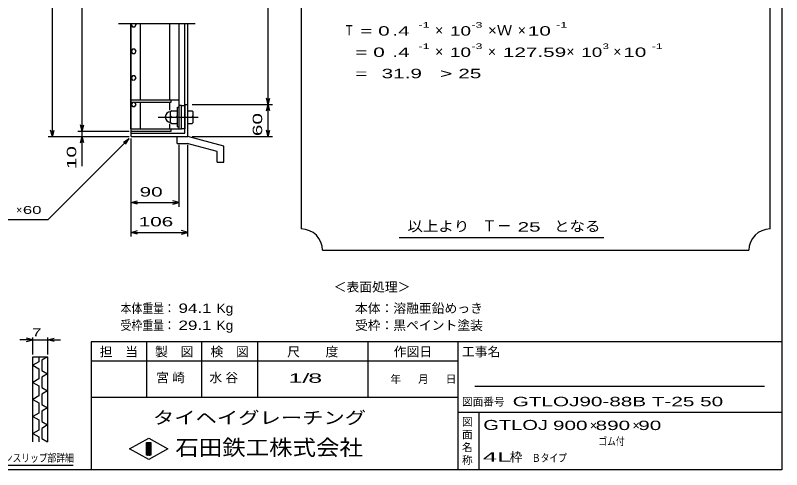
# Model space of a CAD drawing. Units: millimetres, scale not verified. Extents: x -1456 to 1385, y -1026 to 843.
# Drawn here: x -53 to 1385, y -917 to -64 of the extents above; entities that cross this region are included whole.
import ezdxf
from ezdxf.enums import TextEntityAlignment as Align

# ---------------------------------------------------------------- set-up
doc = ezdxf.new("R2010")
doc.units = ezdxf.units.MM
doc.header["$LTSCALE"] = 8
doc.linetypes.add('CHAIN', pattern=[18.5, 12, -1.5, 3.5, -1.5])
for name, color, linetype, lineweight in [('0_2', 150, 'Continuous', 25), ('16', 3, 'Continuous', 25), ('19', 6, 'Continuous', 25), ('22', 4, 'Continuous', 25), ('24', 2, 'Continuous', 25), ('32', 4, 'Continuous', 25)]:
    doc.layers.add(name, color=color, linetype=linetype, lineweight=lineweight)
doc.styles.add('ベクトル', font='')
doc.styles.get('ベクトル').set_extended_font_data('ベクトル')

msp = doc.modelspace()

# ---------------------------------------------------------------- linework, layer by layer
at = {"layer": '0_2'}
for p, q in [((1384.8, 842.8), (1384.8, -917.2)), ((1384.8, -677.2), (88.8, -677.2)), ((88.8, -677.2), (88.8, -917.2)), ((192.8, -677.2), (192.8, -781.2)), ((296.8, -781.2), (296.8, -677.2)), ((400.8, -677.2), (400.8, -781.2)), ((608.8, -781.2), (608.8, -677.2)), ((776.8, -677.2), (776.8, -917.2)), ((776.8, -713.2), (88.8, -713.2)), ((1352.8, -761.2), (808.8, -761.2)), ((88.8, -781.2), (776.8, -781.2)), ((776.8, -809.2), (1384.8, -809.2)), ((816.8, -917.2), (816.8, -809.2)), ((160.8, -878), (196.8, -858)), ((196.8, -858), (232.8, -878)), ((192.8, -866), (200.8, -866)), ((192.8, -890), (192.8, -866)), ((192.8, -866), (194.4, -866)), ((194.4, -866), (194.4, -890)), ((196, -890), (196, -866)), ((196, -866), (197.6, -866)), ((197.6, -866), (197.6, -890)), ((199.2, -890), (199.2, -866)), ((199.2, -866), (200.8, -866)), ((200.8, -866), (200.8, -890)), ((200.8, -866), (200.8, -890)), ((196.8, -898), (160.8, -878)), ((200.8, -890), (192.8, -890)), ((194.4, -890), (196, -890)), ((232.8, -878), (196.8, -898)), ((197.6, -890), (199.2, -890)), ((1384.8, -917.2), (-1383.2, -917.2))]:
    msp.add_line(p, q, dxfattribs=at)
at = {"layer": '16'}
for p, q in [((284, -80), (140, -80)), ((163.3, -277), (163.3, -80)), ((164, -277), (164, -80)), ((164, -81.535), (166.281, -85.415)), ((166.281, -85.415), (170.781, -85.379)), ((170.781, -85.379), (173, -81.465)), ((173, -81.5), (172.126, -80)), ((181.5, -222.5), (181.5, -80)), ((236.5, -222.5), (236.5, -80)), ((254, -277), (254, -80)), ((166.219, -127.621), (164, -131.535)), ((170.719, -127.585), (166.219, -127.621)), ((173, -131.5), (170.719, -127.585)), ((164, -131.535), (166.281, -135.415)), ((166.281, -135.415), (170.781, -135.379)), ((170.781, -135.379), (173, -131.465)), ((166.219, -177.621), (164, -181.535)), ((164, -181.535), (166.281, -185.415)), ((170.719, -177.585), (166.219, -177.621)), ((166.281, -185.415), (170.781, -185.379)), ((173, -181.5), (170.719, -177.585)), ((170.781, -185.379), (173, -181.465)), ((164, -227), (164, -222.5)), ((164, -222.5), (254, -222.5)), ((164, -227), (239, -227)), ((166.219, -227.621), (164, -231.535)), ((170.719, -227.585), (166.219, -227.621)), ((173, -231.5), (170.719, -227.585)), ((181.5, -277), (181.5, -227)), ((236.5, -242), (236.5, -227)), ((239, -227), (239, -222.5)), ((164, -231.535), (166.281, -235.415)), ((166.281, -235.415), (170.781, -235.379)), ((170.781, -235.379), (173, -231.465)), ((240, -243), (238, -245)), ((240, -243), (249, -243)), ((251, -245), (249, -243)), ((251, -273.5), (251, -236.5)), ((251, -236.5), (254, -236.5)), ((258.5, -233), (254, -233)), ((254, -273.5), (254, -236.5)), ((258.5, -277), (258.5, -233)), ((258.5, -233), (264.5, -233)), ((264.5, -233), (264.5, -277)), ((238, -265), (238, -245)), ((240, -255), (238, -253)), ((240, -255), (238, -257)), ((240, -255), (249, -255)), ((249, -255), (251, -253)), ((251, -257), (249, -255)), ((236.5, -277), (236.5, -268)), ((238, -265), (240, -267)), ((240, -267), (249, -267)), ((249, -267), (251, -265)), ((163.3, -277), (164, -277)), ((164, -277), (239, -277)), ((164, -281.5), (164, -277)), ((164, -277), (254, -277)), ((164, -281.5), (239, -281.5)), ((239, -281.5), (239, -277)), ((251, -273.5), (254, -273.5)), ((254, -277), (258.5, -277)), ((264.5, -277), (258.5, -277))]:
    msp.add_line(p, q, dxfattribs=at)
at = {"layer": '16', "linetype": 'CHAIN'}
msp.add_line((214.4, -255), (289.4, -255), dxfattribs=at)
at = {"layer": '16'}
msp.add_arc((238, -255), 10, 90, 270, dxfattribs=at)
at = {"layer": '19'}
for p, q in [((264.5, -285.5), (264.5, -80)), ((270.5, -291.5), (270.5, -80)), ((264.5, -231.5), (270.5, -231.5)), ((270.5, -243), (278.5, -243)), ((270.5, -267), (270.5, -243)), ((280.5, -245), (278.5, -243)), ((270.5, -255), (278.5, -255)), ((278.5, -255), (280.5, -253)), ((278.5, -255), (280.5, -257)), ((280.5, -265), (280.5, -245)), ((270.5, -267), (278.5, -267)), ((278.5, -267), (280.5, -265)), ((164, -291.5), (164, -281.5)), ((164, -285.5), (264.5, -285.5)), ((164, -291.5), (270.5, -291.5)), ((250.49, -304.51), (250.49, -291.51)), ((250.5, -291.5), (270.5, -291.5)), ((338.11, -309.62), (270.5, -291.5)), ((250.49, -304.51), (268.78, -304.51)), ((325.11, -319.6), (268.78, -304.51)), ((338.11, -339.62), (338.11, -309.62)), ((325.11, -339.62), (325.11, -319.6)), ((325.11, -339.62), (338.11, -339.62))]:
    msp.add_line(p, q, dxfattribs=at)
at = {"layer": '22'}
for p, q in [((16, -291.5), (16, 528.5)), ((72, -281.5), (72, 518.5)), ((420.9, -231.5), (420.9, 468.5)), ((420.9, -231.5), (417.7, -219.5)), ((420.9, -231.5), (424.1, -219.5)), ((278.5, -231.5), (428.9, -231.5)), ((417.7, -243.5), (420.9, -231.5)), ((424.1, -243.5), (420.9, -231.5)), ((420.9, -291.5), (420.9, -231.5)), ((72, -281.5), (68.8, -269.5)), ((72, -281.5), (75.2, -269.5)), ((16, -291.5), (12.8, -279.5)), ((16, -291.5), (19.2, -279.5)), ((64, -281.5), (160, -281.5)), ((72, -291.5), (72, -281.5)), ((420.9, -291.5), (417.7, -279.5)), ((420.9, -291.5), (424.1, -279.5)), ((8, -291.5), (160, -291.5)), ((8, -447.5), (160, -295.5)), ((64, -291.5), (160, -291.5)), ((68.8, -303.5), (72, -291.5)), ((75.2, -303.5), (72, -291.5)), ((72, -347.5), (72, -291.5)), ((149.6, -301.9), (160, -295.5)), ((153.6, -305.9), (160, -295.5)), ((164, -423.5), (164, -295.5)), ((164, -479.5), (164, -295.5)), ((278.5, -291.5), (428.9, -291.5)), ((254, -423.5), (254, -306.9)), ((270.5, -479.5), (270.5, -306.9)), ((164, -415.5), (176, -412.3)), ((176, -418.7), (164, -415.5)), ((164, -415.5), (254, -415.5)), ((254, -415.5), (242, -412.3)), ((242, -418.7), (254, -415.5)), ((-176, -447.5), (8, -447.5)), ((164, -471.5), (176, -468.3)), ((176, -474.7), (164, -471.5)), ((164, -471.5), (270.5, -471.5)), ((270.5, -471.5), (258.5, -468.3)), ((258.5, -474.7), (270.5, -471.5))]:
    msp.add_line(p, q, dxfattribs=at)
at = {"layer": '24', "color": 4}
for p, q in [((483.2, 774.8), (483.2, -465.2)), ((1363.2, -465.2), (1363.2, 774.8)), ((667.2, -481.2), (1051.2, -481.2)), ((523.2, -505.2), (1323.2, -505.2))]:
    msp.add_line(p, q, dxfattribs=at)
for centre, start, end in [((483.2, -505.2), 0, 90), ((1363.2, -505.2), 90, 180)]:
    msp.add_arc(centre, 40, start, end, dxfattribs=at)
at = {"layer": '32'}
for p, q in [((-20.8, -673.2), (-44.8, -673.2)), ((-20.8, -673.2), (-32.8, -670)), ((-32.8, -676.4), (-20.8, -673.2)), ((-20.8, -701.2), (-20.8, -669.2)), ((-20.8, -673.2), (7.2, -673.2)), ((7.2, -669.2), (7.2, -701.2)), ((7.2, -673.2), (19.2, -670)), ((19.2, -676.4), (7.2, -673.2)), ((7.2, -673.2), (31.2, -673.2)), ((-20.8, -705.2), (7.2, -705.2)), ((-20.8, -865.2), (-20.8, -705.2)), ((-9.6, -714.8), (-20.8, -721.2)), ((-9.6, -705.2), (-9.6, -714.8)), ((7.2, -705.2), (-4, -711.6)), ((-4, -711.6), (-4, -730.8)), ((7.2, -705.2), (7.2, -865.2)), ((-20.8, -721.2), (-9.6, -727.6)), ((-9.6, -727.6), (-9.6, -746.8)), ((-4, -730.8), (7.2, -737.2)), ((-9.6, -746.8), (-20.8, -753.2)), ((7.2, -737.2), (-4, -743.6)), ((-4, -743.6), (-4, -762.8)), ((-20.8, -753.2), (-9.6, -759.6)), ((-9.6, -759.6), (-9.6, -778.8)), ((-4, -762.8), (7.2, -769.2)), ((7.2, -769.2), (-4, -775.6)), ((-4, -775.6), (-4, -794.8)), ((-9.6, -778.8), (-20.8, -785.2)), ((-20.8, -785.2), (-9.6, -791.6)), ((-9.6, -791.6), (-9.6, -810.8)), ((-4, -794.8), (7.2, -801.2)), ((7.2, -801.2), (-4, -807.6)), ((-9.6, -810.8), (-20.8, -817.2)), ((-20.8, -817.2), (-9.6, -823.6)), ((-4, -807.6), (-4, -826.8)), ((-9.6, -823.6), (-9.6, -842.8)), ((-4, -826.8), (7.2, -833.2)), ((7.2, -833.2), (-4, -839.6)), ((-9.6, -842.8), (-20.8, -849.2)), ((-4, -839.6), (-4, -858.8)), ((-20.8, -849.2), (-9.6, -855.6)), ((-9.6, -855.6), (-9.6, -865.2)), ((-4, -858.8), (7.2, -865.2)), ((55.2, -909.2), (-148.8, -909.2))]:
    msp.add_line(p, q, dxfattribs=at)

# ---------------------------------------------------------------- texts
at = {"layer": '0_2', "style": 'ベクトル'}
for s, height, p in [('担\u3000当', 17.6, (104.8, -695.6)), ('製\u3000図', 17.6, (208.8, -695.6)), ('検\u3000図', 17.6, (312.8, -695.6)), ('尺\u3000\u3000度', 17.6, (456.8, -695.6)), ('作図日', 17.6, (656.8, -695.6)), ('工事名', 17.6, (784.8, -695.6)), ('年', 14.66, (650.4, -747.2)), ('月', 14.66, (702.4, -747.2)), ('日', 14.66, (754.4, -747.2)), ('図面番号', 14.66, (784.8, -789.6)), ('図', 14.66, (784.8, -827.2)), ('面', 14.66, (784.8, -851.2)), ('名', 14.66, (784.8, -875.2)), ('称', 14.66, (784.8, -899.2))]:
    msp.add_text(s, height=height, dxfattribs=at).set_placement(p, align=Align.MIDDLE_LEFT)
at = {"layer": '0_2', "color": 222, "style": 'ベクトル'}
for s, height, width, p in [('タイヘイグレーチング', 23.46, 1.25, (204.8, -819.6)), ('石田鉄工株式会社', 29.33, 1.1, (246.8, -875.6))]:
    msp.add_text(s, height=height, dxfattribs=dict(at, width=width)).set_placement(p, align=Align.MIDDLE_LEFT)
at = {"layer": '22', "color": 2, "style": 'ベクトル', "width": 1.65}
for s, p in [(' 60 ', (400.9, -301.5)), (' 10 ', (52, -363.5))]:
    msp.add_text(s, height=17.6, rotation=90, dxfattribs=at).set_placement(p, align=Align.MIDDLE_LEFT)
at = {"layer": '22', "color": 2, "style": 'ベクトル'}
for s, height, width, p in [(' 90 ', 17.6, 1.65, (169, -395.5)), (' 60 ', 14.66, 1.6, (-48, -429.5)), (' 106 ', 17.6, 1.65, (167.25, -451.5)), ('本体重量：', 17.6, 0.85, (144, -614)), (' 94.1', 17.6, 1.35, (244, -614)), ('Kg', 17.6, 1.1, (324, -614)), ('受枠重量：', 17.6, 0.85, (144, -646)), (' 29.1', 17.6, 1.35, (244, -646)), ('Kg', 17.6, 1.1, (324, -646)), ('1/', 17.6, 2, (459.2, -745.2)), (' 8 ', 17.6, 2, (483.2, -745.2)), ('GTLOJ90-88B T-25 50             ', 17.6, 1.65, (880, -789.2)), ('GTLOJ', 18.77, 1.5, (824.8, -833.2)), (' 900 ', 17.6, 1.65, (944.8, -834)), (' 890 ', 17.6, 1.65, (1024.8, -834)), (' 90 ', 17.6, 1.65, (1104.8, -834)), ('ゴム付', 14.66, 0.8, (1040.8, -864)), ('4L', 17.6, 2.05, (824, -893.2)), ('Ｂタイプ', 14.66, 0.8, (916, -895.2))]:
    msp.add_text(s, height=height, dxfattribs=dict(at, width=width)).set_placement(p, align=Align.MIDDLE_LEFT)
for s, height, p in [('×', 14.66, (-52, -429.5)), ('＜表面処理＞', 17.6, (544, -574)), ('本体：', 17.6, (584, -614)), ('溶融亜鉛めっき', 17.6, (656, -614)), ('受枠：', 17.6, (584, -646)), ('黒ペイント塗装', 17.6, (656, -646)), ('×', 17.6, (1024.8, -834)), ('×', 17.6, (1104.8, -834)), ('枠', 17.6, (874.4, -893.2))]:
    msp.add_text(s, height=height, dxfattribs=at).set_placement(p, align=Align.MIDDLE_LEFT)
at = {"layer": '22', "color": 2, "char_height": 17.6, "attachment_point": 4, "style": 'ベクトル'}
for s, insert in [('\\T1.25;宮崎\u3000', (210.8, -745.2)), ('\\T1.25;水谷\u3000', (310.8, -745.2))]:
    msp.add_mtext(s, dxfattribs=dict(at, insert=insert))
at = {"layer": '24', "style": 'ベクトル'}
for s, height, width, p in [('Ｔ', 19.35, 0.75, (563.2, -92)), (' = 0', 17.6, 1.65, (583.2, -93.2)), (' .4 ', 17.6, 1.65, (643.2, -93.2)), ('-1', 10.56, 1.65, (703.2, -82)), ('10', 17.6, 1.5, (762.4, -93.2)), ('-3', 10.56, 1.65, (802.4, -82)), ('×Ｗ', 19.35, 1.1, (833.6, -92)), (' 10 ', 17.6, 1.65, (897.6, -93.2)), ('-1', 10.56, 1.65, (961.6, -82)), ('  = 0', 17.6, 1.65, (563.2, -133.2)), (' .4 ', 17.6, 1.65, (643.2, -133.2)), ('-1', 10.56, 1.65, (703.2, -122)), ('10', 17.6, 1.5, (762.4, -133.2)), ('-3', 10.56, 1.65, (802.4, -122)), ('127.59', 17.6, 1.65, (861.6, -133.2)), ('10', 17.6, 1.5, (1008.8, -133.2)), ('3', 10.56, 1.5, (1048.8, -122)), (' 10 ', 17.6, 1.65, (1076.8, -133.2)), ('-1', 10.56, 1.65, (1140.8, -122)), ('  =', 17.6, 1.65, (563.2, -173.2)), (' 31.9', 17.6, 1.65, (623.2, -173.2)), ('>', 17.6, 1.7, (743.2, -173.2)), (' 25 ', 17.6, 1.65, (767.2, -173.2)), ('以上より\u3000', 19.35, 1.1, (682.4, -460)), (' 25 ', 17.6, 1.65, (878.4, -461.2)), ('となる', 19.35, 1.1, (957.6, -460))]:
    msp.add_text(s, height=height, dxfattribs=dict(at, width=width)).set_placement(p, align=Align.MIDDLE_LEFT)
for s, height, p in [('×', 19.35, (734.4, -92)), ('×', 19.35, (889.6, -92)), ('×', 19.35, (734.4, -132)), ('×', 19.35, (833.6, -132)), ('×', 19.35, (980.8, -132)), ('×', 19.35, (1068.8, -132)), ('Ｔ－', 20.53, (822.4, -459.2))]:
    msp.add_text(s, height=height, dxfattribs=at).set_placement(p, align=Align.MIDDLE_LEFT)
at = {"layer": '32', "color": 2, "style": 'ベクトル'}
for s, width, p in [(' 7 ', 1.6, (-30.8, -659.2)), ('主部材ノンスリップ部詳細', 0.8, (-140.8, -895.2))]:
    msp.add_text(s, height=14.66, dxfattribs=dict(at, width=width)).set_placement(p, align=Align.MIDDLE_LEFT)

doc.saveas('drawing.dxf')
